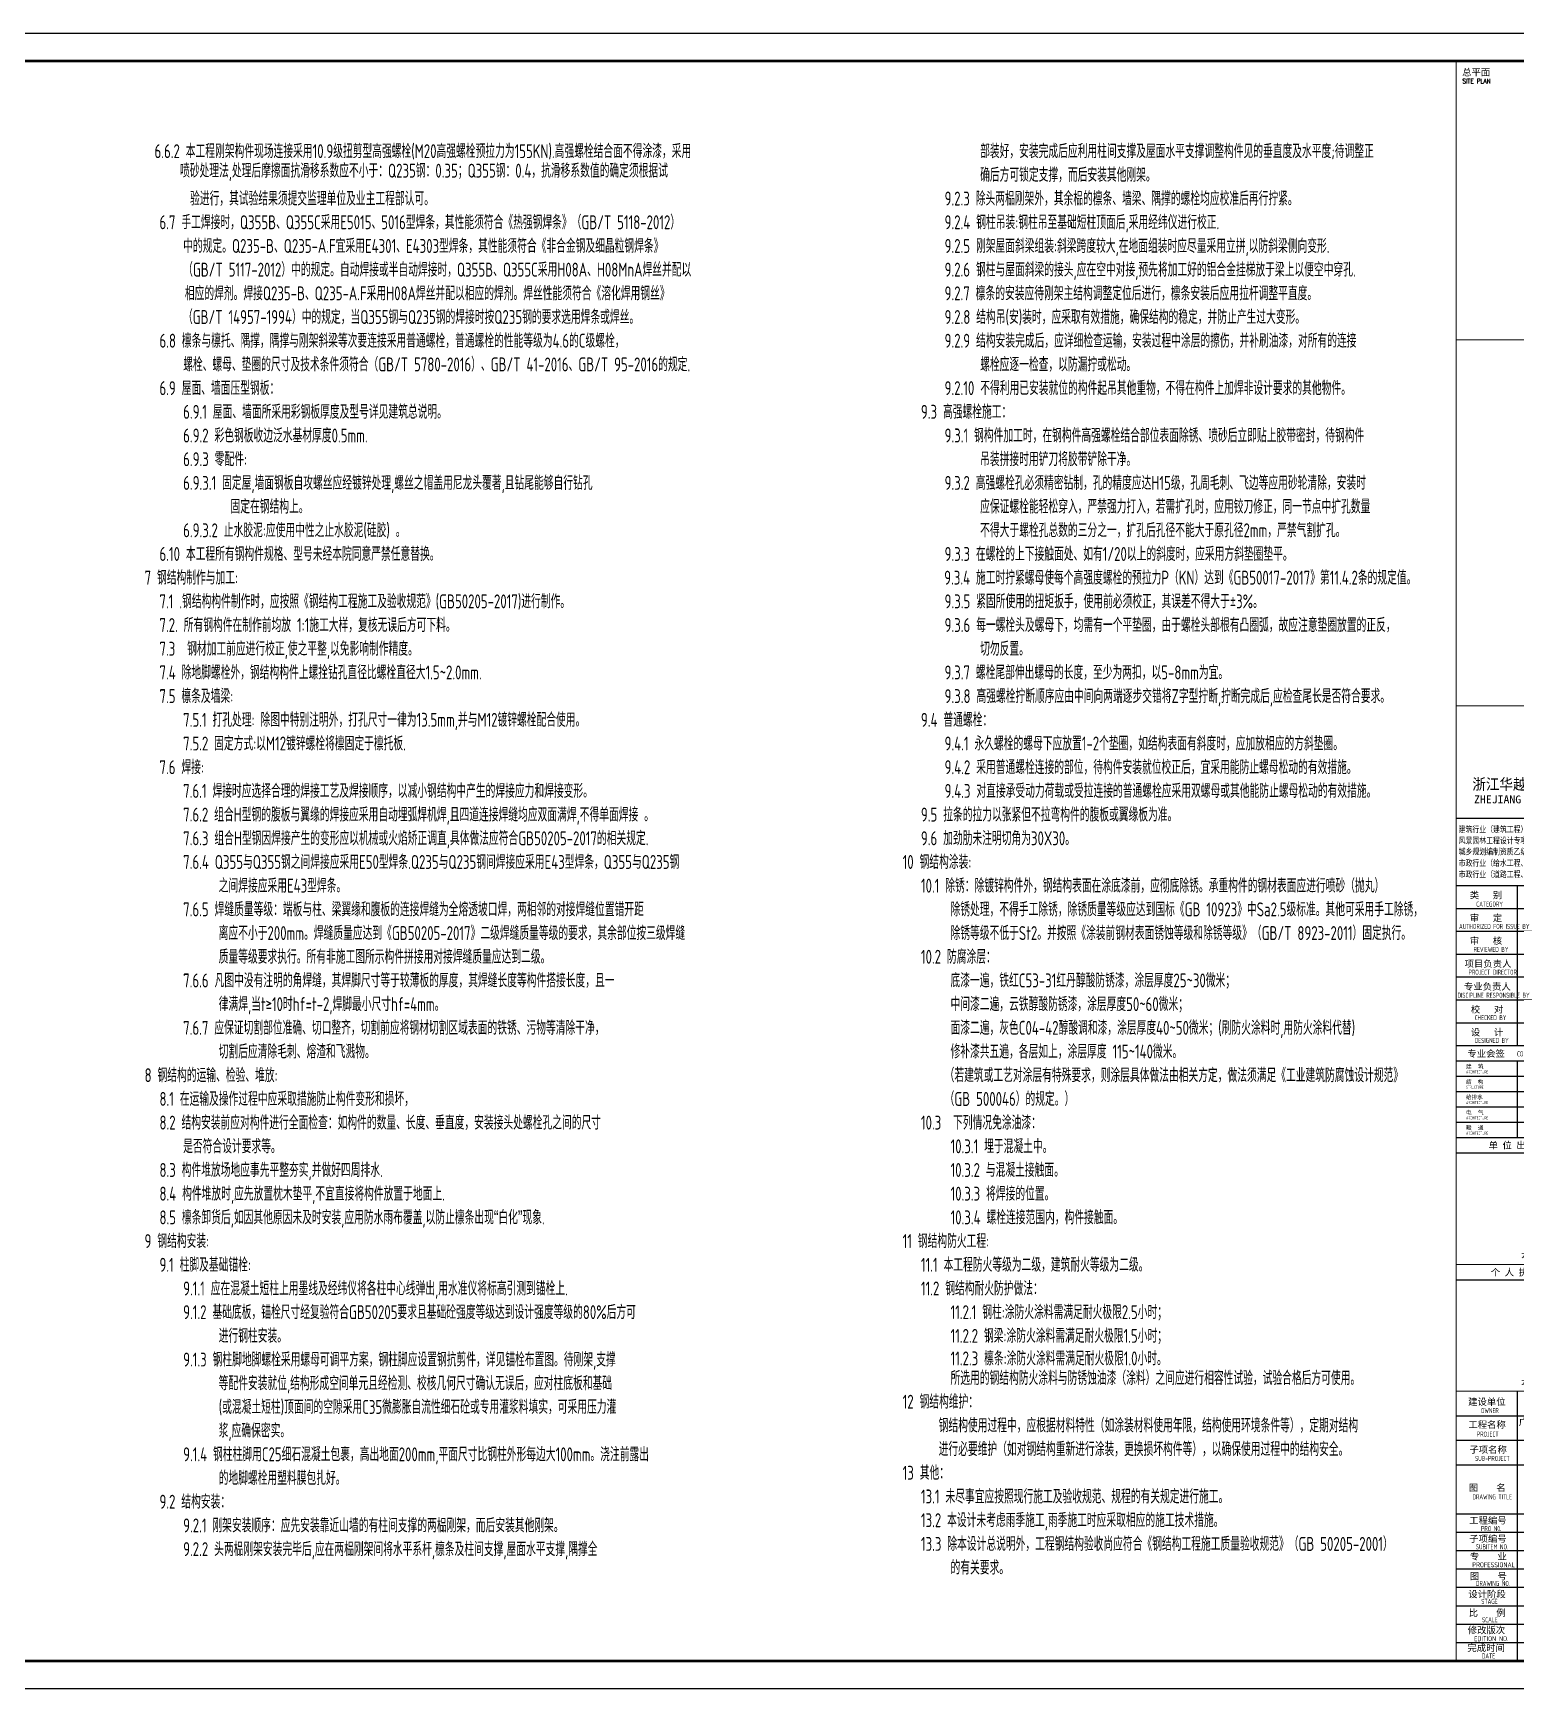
# Model space of a CAD drawing. Header units: millimetres. Extents: x 4533265 to 4958735, y 18976699 to 19555898.
# Drawn here: x 4725644 to 4778848, y 19426532 to 19485932 of the extents above; entities that cross this region are included whole.
import ezdxf
from ezdxf.enums import TextEntityAlignment as Align

# ---------------------------------------------------------------- set-up
doc = ezdxf.new("R2010")
doc.units = ezdxf.units.MM
doc.header["$LTSCALE"] = 1000
doc.header["$MEASUREMENT"] = 0
for name, color, linetype in [('3T_WOOD', 21, 'Continuous'), ('PUB_TITLE', 4, 'Continuous'), ('TK', 4, 'Continuous'), ('USER', 3, 'Continuous')]:
    doc.layers.add(name, color=color, linetype=linetype)
doc.styles.add('-宋体', font='', dxfattribs={"width": 0.8})
doc.styles.add('HT', font='simhei.ttf', dxfattribs={"width": 0.7})
doc.styles.add('ROMANS', font='romans', dxfattribs={"width": 0.65, "height": 231.275})
doc.styles.add('TSSD_REIN', font='tssdeng.shx', dxfattribs={"width": 0.7, "bigfont": 'tssdchn.shx'})
doc.styles.add('图签宋体', font='', dxfattribs={"height": 300})
doc.styles.add('图签黑体', font='simhei.ttf', dxfattribs={"height": 550})
doc.styles.get('-宋体').set_extended_font_data('SimSun')
doc.styles.get('图签宋体').set_extended_font_data('NSimSun')

# ---------------------------------------------------------------- blocks, each defined once
blk = doc.blocks.new('A$C053D6479')
at = {"layer": 'PUB_TITLE'}
h = blk.add_hatch(color=256, dxfattribs=at)
h.dxf.hatch_style = 1
edge = h.paths.add_edge_path()
edge.add_spline(control_points=[(1026, 827), (1105, 920), (1188, 1008), (1266, 1102)], knot_values=[13, 13, 13, 13, 14, 14, 14, 14], degree=3, periodic=0)
edge.add_spline(control_points=[(1266, 1102), (1258, 1111), (1249, 1119), (1239, 1116)], knot_values=[12, 12, 12, 12, 13, 13, 13, 13], degree=3, periodic=0)
edge.add_spline(control_points=[(1239, 1116), (1210, 1107), (1179, 1092), (1144, 1077)], knot_values=[11, 11, 11, 11, 12, 12, 12, 12], degree=3, periodic=0)
edge.add_spline(control_points=[(1144, 1077), (1109, 1063), (1069, 1053), (1047, 1038)], knot_values=[10, 10, 10, 10, 11, 11, 11, 11], degree=3, periodic=0)
edge.add_spline(control_points=[(1047, 1038), (1028, 1026), (1007, 992), (991, 972)], knot_values=[9, 9, 9, 9, 10, 10, 10, 10], degree=3, periodic=0)
edge.add_spline(control_points=[(991, 972), (942, 913), (899, 868), (849, 810)], knot_values=[8, 8, 8, 8, 9, 9, 9, 9], degree=3, periodic=0)
edge.add_spline(control_points=[(849, 810), (842, 801), (822, 776), (822, 775)], knot_values=[7, 7, 7, 7, 8, 8, 8, 8], degree=3, periodic=0)
edge.add_spline(control_points=[(822, 775), (823, 771), (848, 752), (859, 744)], knot_values=[6, 6, 6, 6, 7, 7, 7, 7], degree=3, periodic=0)
edge.add_spline(control_points=[(859, 744), (949, 670), (1035, 592), (1122, 521)], knot_values=[5, 5, 5, 5, 6, 6, 6, 6], degree=3, periodic=0)
edge.add_spline(control_points=[(1122, 521), (1153, 527), (1185, 530), (1217, 533)], knot_values=[4, 4, 4, 4, 5, 5, 5, 5], degree=3, periodic=0)
edge.add_spline(control_points=[(1217, 533), (1246, 535), (1293, 532), (1316, 542)], knot_values=[3, 3, 3, 3, 4, 4, 4, 4], degree=3, periodic=0)
edge.add_spline(control_points=[(1316, 542), (1327, 547), (1338, 565), (1349, 579)], knot_values=[2, 2, 2, 2, 3, 3, 3, 3], degree=3, periodic=0)
edge.add_spline(control_points=[(1349, 579), (1423, 670), (1507, 759), (1572, 848)], knot_values=[1, 1, 1, 1, 2, 2, 2, 2], degree=3, periodic=0)
edge.add_spline(control_points=[(1572, 848), (1564, 852), (1561, 861), (1551, 862)], knot_values=[0, 0, 0, 0, 1, 1, 1, 1], degree=3, periodic=0)
edge.add_spline(control_points=[(1551, 862), (1469, 769), (1393, 671), (1310, 579)], knot_values=[15, 15, 15, 15, 16, 16, 16, 16], degree=3, periodic=0)
edge.add_spline(control_points=[(1310, 579), (1216, 662), (1118, 742), (1026, 827)], knot_values=[14, 14, 14, 14, 15, 15, 15, 15], degree=3, periodic=0)
at = {"layer": 'TK'}
for points, knots in [([(1031, 1298), (1066, 1286), (1054, 1262), (1045, 1224), (1036, 1188), (1031, 1158), (1024, 1121), (1020, 1104), (1017, 1085), (1012, 1071), (1004, 1052), (976, 1026), (956, 1003), (906, 946), (866, 899), (814, 839), (806, 829), (789, 806), (787, 806), (777, 804), (728, 856), (719, 864), (651, 922), (580, 978), (514, 1036), (509, 1106), (488, 1176), (479, 1247), (570, 1343), (663, 1436), (758, 1526), (764, 1523), (768, 1518), (774, 1515), (693, 1422), (599, 1343), (520, 1249), (607, 1171), (698, 1096), (789, 1021), (874, 1109), (950, 1206), (1031, 1298)], [0, 0, 0, 0, 1, 1, 1, 2, 2, 2, 3, 3, 3, 4, 4, 4, 5, 5, 5, 6, 6, 6, 7, 7, 7, 8, 8, 8, 9, 9, 9, 10, 10, 10, 11, 11, 11, 12, 12, 12, 13, 13, 13, 14, 14, 14, 14]), ([(555, 949), (624, 891), (699, 833), (760, 773), (689, 691), (614, 604), (539, 517), (529, 505), (516, 487), (506, 482), (492, 475), (469, 472), (452, 467), (416, 456), (383, 448), (342, 438), (323, 433), (297, 422), (293, 440), (291, 452), (313, 470), (322, 480), (400, 566), (477, 652), (553, 736), (460, 815), (366, 894), (270, 970), (183, 883), (101, 791), (16, 703), (-18, 714), (9, 735), (28, 755), (103, 838), (192, 930), (266, 1005), (319, 1009), (387, 1005), (442, 1007), (456, 1008), (472, 1011), (485, 1007), (507, 1000), (534, 967), (555, 949)], [0, 0, 0, 0, 1, 1, 1, 2, 2, 2, 3, 3, 3, 4, 4, 4, 5, 5, 5, 6, 6, 6, 7, 7, 7, 8, 8, 8, 9, 9, 9, 10, 10, 10, 11, 11, 11, 12, 12, 12, 13, 13, 13, 14, 14, 14, 15, 15, 15, 15]), ([(1097, 490), (1100, 425), (1106, 361), (1107, 294), (1018, 207), (925, 121), (830, 33), (818, 21), (800, 0), (787, 0), (768, -1), (725, 49), (712, 60), (662, 103), (616, 143), (568, 186), (545, 207), (518, 224), (499, 250), (501, 259), (511, 261), (516, 267), (609, 192), (696, 111), (785, 33), (883, 118), (977, 208), (1070, 298), (992, 373), (892, 456), (803, 534), (791, 544), (768, 561), (766, 569), (761, 588), (776, 634), (780, 655), (785, 690), (788, 721), (795, 746), (897, 661), (998, 576), (1097, 490)], [0, 0, 0, 0, 1, 1, 1, 2, 2, 2, 3, 3, 3, 4, 4, 4, 5, 5, 5, 6, 6, 6, 7, 7, 7, 8, 8, 8, 9, 9, 9, 10, 10, 10, 11, 11, 11, 12, 12, 12, 13, 13, 13, 14, 14, 14, 14]), ([(1551, 862), (1561, 861), (1564, 852), (1572, 848), (1507, 759), (1423, 670), (1349, 579), (1338, 565), (1327, 547), (1316, 542), (1293, 532), (1246, 535), (1217, 533), (1185, 530), (1153, 527), (1122, 521), (1035, 592), (949, 670), (859, 744), (848, 752), (823, 771), (822, 775), (822, 776), (842, 801), (849, 810), (899, 868), (942, 913), (991, 972), (1007, 992), (1028, 1026), (1047, 1038), (1069, 1053), (1109, 1063), (1144, 1077), (1179, 1092), (1210, 1107), (1239, 1116), (1249, 1119), (1258, 1111), (1266, 1102), (1188, 1008), (1105, 920), (1026, 827), (1118, 742), (1216, 662), (1310, 579), (1393, 671), (1469, 769), (1551, 862)], [0, 0, 0, 0, 1, 1, 1, 2, 2, 2, 3, 3, 3, 4, 4, 4, 5, 5, 5, 6, 6, 6, 7, 7, 7, 8, 8, 8, 9, 9, 9, 10, 10, 10, 11, 11, 11, 12, 12, 12, 13, 13, 13, 14, 14, 14, 15, 15, 15, 16, 16, 16, 16])]:
    blk.add_open_spline(points, degree=3, knots=knots, dxfattribs=at)
blk = doc.blocks.new('GeYuanFrame_30461153', base_point=(20.09, 4.53))
at = {"layer": 'PUB_TITLE'}
for points in [[(803.09, 235.33), (803.09, 292.73)], [(827.09, 235.33), (827.09, 292.73)], [(803.09, 202.33), (803.09, 229.83)], [(827.09, 202.33), (827.09, 229.83)], [(803.09, 14.53), (803.09, 111.33)]]:
    blk.add_lwpolyline(points, dxfattribs=at)
at = {"layer": 'TK'}
for p, q in [((781.09, 316.93), (851.09, 316.93)), ((781.09, 284.53), (851.09, 284.53)), ((781.09, 276.33), (851.09, 276.33)), ((781.09, 268.13), (851.09, 268.13)), ((781.09, 259.93), (851.09, 259.93)), ((781.09, 251.73), (851.09, 251.73)), ((781.09, 243.53), (851.09, 243.53)), ((781.09, 235.33), (851.09, 235.33)), ((781.09, 235.33), (851.09, 235.33)), ((781.09, 102.53), (851.09, 102.53)), ((781.09, 93.73), (851.09, 93.73)), ((781.09, 84.93), (803.09, 84.93)), ((781.09, 84.93), (851.09, 84.93)), ((781.09, 67.37), (851.09, 67.37)), ((781.09, 67.33), (851.09, 67.33)), ((781.09, 60.77), (851.09, 60.77)), ((781.09, 54.17), (851.09, 54.17)), ((781.09, 47.57), (851.09, 47.57)), ((781.09, 40.97), (851.09, 40.97)), ((781.09, 34.37), (851.09, 34.37)), ((781.09, 27.77), (851.09, 27.77)), ((781.09, 21.17), (851.09, 21.17)), ((781.09, 14.53), (851.09, 14.53))]:
    blk.add_line(p, q, dxfattribs=at)
blk.add_lwpolyline([(20.09, 4.53), (20.09, 598.53), (861.09, 598.53), (861.09, 4.53)], close=True, dxfattribs=at)
at = {"layer": 'TK', "const_width": 1}
blk.add_lwpolyline([(45.09, 588.53), (851.09, 588.53), (851.09, 14.53), (45.09, 14.53)], close=True, dxfattribs=at)
at = {"layer": 'TK'}
for points, const_width in [([(781.09, 588.53), (781.09, 14.53)], 0.4), ([(781.09, 488.5), (851.09, 488.5)], 0.35), ([(781.09, 357.14), (851.09, 357.14)], 0.35), ([(781.09, 292.73), (851.09, 292.73)], 0.35), ([(781.09, 292.73), (851.09, 292.73)], 0.35), ([(781.09, 235.33), (851.09, 235.33)], 0.35), ([(781.09, 202.33), (851.09, 202.33)], 0.35), ([(781.09, 156.83), (851.09, 156.83)], 0.35), ([(781.09, 111.33), (851.09, 111.33)], 0.35), ([(781.09, 67.37), (851.09, 67.37)], 0.35)]:
    blk.add_lwpolyline(points, dxfattribs=dict(at, const_width=const_width))
for points in [[(781.09, 292.73), (851.09, 292.73)], [(781.09, 235.33), (851.09, 235.33)], [(781.09, 229.83), (851.09, 229.83)], [(781.09, 224.33), (851.09, 224.33)], [(781.09, 218.83), (851.09, 218.83)], [(781.09, 213.33), (851.09, 213.33)], [(781.09, 207.83), (851.09, 207.83)], [(781.09, 202.33), (851.09, 202.33)], [(781.09, 196.83), (851.09, 196.83)], [(781.09, 151.33), (851.09, 151.33)]]:
    blk.add_lwpolyline(points, dxfattribs=at)
at = {"layer": 'PUB_TITLE', "xscale": 0.01000000000021828, "yscale": 0.01000000000021828, "zscale": 0.01}
blk.add_blockref('A$C053D6479', (808.19, 336.27), dxfattribs=at)
at = {"layer": 'TK', "style": '图签宋体'}
for s, height, p in [('总平面', 2.4, (783.23, 583.28)), ('类   别', 2.4, (785.97, 288.09)), ('姓   名', 2.4, (809.2, 288.09)), ('签   名', 2.4, (832.68, 288.09)), ('审   定', 2.4, (785.97, 279.89)), ('审   核', 2.4, (785.97, 271.69)), ('项目负责人', 2.4, (784.13, 263.49)), ('专业负责人', 2.4, (783.89, 255.29)), ('校   对', 2.4, (786.38, 247.09)), ('设   计', 2.4, (786.36, 238.89)), ('专业会签', 2.4, (785.12, 231.24)), ('建  筑', 1.44, (784.61, 227.11)), ('结  构', 1.44, (784.61, 221.61)), ('给排水', 1.44, (784.61, 216.11)), ('电  气', 1.44, (784.61, 210.61)), ('暖  通', 1.44, (784.61, 205.11)), ('单 位 出 图 专 用 章 盖 章', 2.4, (792.72, 198.35)), ('本图未盖章无效', 2.4, (804.43, 158.7)), ('个 人 执 业 专 用 章 盖 章', 2.4, (793.52, 152.77)), ('本图未盖章无效', 2.4, (804.43, 113.2)), ('建设单位', 2.4, (785.39, 106.33)), ('工程名称', 2.4, (785.47, 98.12)), ('子项名称', 2.4, (785.85, 89.14)), ('图    名', 2.4, (785.63, 75.5)), ('工程编号', 2.4, (785.77, 63.77)), ('子项编号', 2.4, (785.77, 57.19)), ('专    业', 2.4, (786.01, 50.88)), ('图    号', 2.4, (786.02, 43.77)), ('设计阶段', 2.4, (785.45, 37.32)), ('比    例', 2.4, (785.59, 30.63)), ('修改版次', 2.4, (785.24, 24.41)), ('完成时间', 2.4, (785.11, 18.02))]:
    blk.add_text(s, height=height, dxfattribs=at).set_placement(p)
at = {"layer": 'TK'}
for s, height, style, width, p in [('SITE PLAN', 1.697, 'ROMANS', 0.76, (783.35, 580.49)), ('建筑行业（建筑工程）甲级           证书编号:A133002877', 2.2, '-宋体', 0.8, (782, 311.83)), ('风景园林工程设计专项甲级           证书编号:A133002877', 2.2, '-宋体', 0.8, (782, 307.81)), ('城乡规划编制资质乙级        证书编号:[浙]城规编(142069)', 2.2, '-宋体', 0.8, (782, 303.82)), ('市政行业（给水工程、排水工程）乙级 证书编号:A233029948', 2.2, '-宋体', 0.8, (782, 299.74)), ('市政行业（道路工程、桥梁工程）乙级 证书编号:A233029948', 2.2, '-宋体', 0.8, (782, 295.69)), ('CATEGORY', 1.8, 'TSSD_REIN', 0.7, (788.32, 285.17)), ('NAME', 1.8, 'TSSD_REIN', 0.7, (813.51, 285.17)), ('SIGNATURE', 1.8, 'TSSD_REIN', 0.7, (835.66, 285.17)), ('AUTHORIZED FOR ISSUE BY', 1.8, 'TSSD_REIN', 0.7, (782.12, 277.17)), ('REVIEWED BY', 1.8, 'TSSD_REIN', 0.7, (787.36, 268.91)), ('PROJECT DIRECTOR', 1.8, 'TSSD_REIN', 0.7, (785.55, 260.74)), ('DISCIPLINE RESPONSIBLE BY', 1.8, 'TSSD_REIN', 0.7, (781.57, 252.48)), ('CHECKED BY', 1.8, 'TSSD_REIN', 0.7, (787.75, 244.44)), ('DESIGNED BY', 1.8, 'TSSD_REIN', 0.7, (787.76, 236.27)), ('CONFIRMED BY', 1.8, 'TSSD_REIN', 0.7, (802.94, 231.42)), ('ARCHITECTURE', 1.08, 'TSSD_REIN', 0.7, (784.65, 225.34)), ('STRUCTURE', 1.08, 'TSSD_REIN', 0.7, (784.65, 219.84)), ('ARCHITECTURE', 1.08, 'TSSD_REIN', 0.7, (784.65, 214.34)), ('ARCHITECTURE', 1.08, 'TSSD_REIN', 0.7, (784.65, 208.84)), ('ARCHITECTURE', 1.08, 'TSSD_REIN', 0.7, (784.65, 203.34)), ('OWNER', 1.8, 'TSSD_REIN', 0.7, (789.98, 103.48)), ('PROJECT', 1.8, 'TSSD_REIN', 0.7, (788.52, 95.02)), ('SUB-PROJECT', 1.8, 'TSSD_REIN', 0.7, (787.86, 86.3)), ('DRAWING TITLE', 1.8, 'TSSD_REIN', 0.7, (786.97, 72.53)), ('PRO N0.', 1.8, 'TSSD_REIN', 0.7, (790.01, 61.15)), ('SUBITEM NO.', 1.8, 'TSSD_REIN', 0.7, (788.15, 54.58)), ('PROFESSIONAL', 1.8, 'TSSD_REIN', 0.8, (786.88, 48.15)), ('DRAWING NO.', 1.8, 'TSSD_REIN', 0.7, (788.19, 41.45)), ('STAGE', 1.8, 'TSSD_REIN', 0.7, (790.09, 35.03)), ('SCALE', 1.8, 'TSSD_REIN', 0.7, (790.38, 28.42)), ('EDITION NO.', 1.8, 'TSSD_REIN', 0.8, (787.53, 21.64)), ('DATE', 1.8, 'TSSD_REIN', 0.7, (790.33, 15.45))]:
    blk.add_text(s, height=height, dxfattribs=dict(at, style=style, width=width)).set_placement(p)
for s, height, style, width, p in [('浙江华越设计股份有限公司', 3.96, 'HT', 0.9, (816.07, 329.16)), ('ZHEJIANG HOY DESIGN CO.,LTD', 2.8, '图签黑体', 1.11, (816.06, 323.29))]:
    blk.add_text(s, height=height, dxfattribs=dict(at, style=style, width=width)).set_placement(p, align=Align.MIDDLE)
at = {"layer": 'TK', "char_height": 2.4, "attachment_point": 5, "style": '图签宋体'}
for s, insert, width in [('张矗', (815.09, 280.4), 24), ('顾晓东', (815.09, 272.23), 24), ('钟高华', (815.09, 264.03), 24), ('顾晓东', (815.09, 255.76), 24), ('李福', (815.09, 247.63), 24), ('韩炎刚', (815.09, 239.43), 24), ('广德华盛汽车零部件有限公司', (827.09, 106.93), 48), ('广德华盛汽车零部件有限公司新建厂区', (827.09, 98.13), 48), ('2#车间、配电房', (827.09, 89.33), 48), ('钢结构设计总说明', (827.09, 76.13), 48), ('2019-HYLF-1278', (827.09, 64.07), 48), ('2019-HYLF-1278S-a-003', (827.09, 57.47), 48), ('结构', (827.09, 50.87), 48), ('结施-01', (827.09, 44.27), 48), ('施工图设计', (827.09, 37.67), 48), ('1:100', (827.09, 31.07), 48), ('1.0', (827.09, 24.47), 48), ('2020.04.22', (827.09, 17.88), 48)]:
    blk.add_mtext(s, dxfattribs=dict(at, insert=insert, width=width))

msp = doc.modelspace()

# ---------------------------------------------------------------- block references
at = {"layer": '3T_WOOD', "xscale": 100, "yscale": 100, "zscale": 100}
msp.add_blockref('GeYuanFrame_30461153', (4700604.3, 19426532), dxfattribs=at)

# ---------------------------------------------------------------- texts
at = {"style": 'TSSD_REIN', "width": 0.7}
for s, p in [('    6.6.2 本工程刚架构件现场连接采用10.9级扭剪型高强螺栓(M20高强螺栓预拉力为155KN).高强螺栓结合面不得涂漆，采用', (4729151.4, 19481446.5)), ('          部装好，安装完成后应利用柱间支撑及屋面水平支撑调整构件见的垂直度及水平度;待调整正', (4757499.7, 19481446.5)), ('          确后方可锁定支撑，而后安装其他刚架。', (4757499.7, 19480596.5)), ('          验进行，其试验结果须提交监理单位及业主工程部认可。', (4729151.4, 19479746.5)), ('    9.2.3 除头两榀刚架外，其余榀的檩条、墙梁、隅撑的螺栓均应校准后再行拧紧。', (4757499.7, 19479746.5)), ('6.7 手工焊接时，Q355B、Q355C采用E5015、5016型焊条，其性能须符合《热强钢焊条》（GB/T 5118-2012）', (4730178.4, 19478896.5)), ('    9.2.4 钢柱吊装:钢柱吊至基础短柱顶面后,采用经纬仪进行校正.', (4757499.7, 19478896.5)), ('    中的规定。Q235-B、Q235-A.F宜采用E4301、E4303型焊条，其性能须符合《非合金钢及细晶粒钢焊条》', (4730178.4, 19478046.5)), ('    9.2.5 刚架屋面斜梁组装:斜梁跨度较大,在地面组装时应尽量采用立拼,以防斜梁侧向变形.', (4757499.7, 19478046.5)), ('    （GB/T 5117-2012）中的规定。自动焊接或半自动焊接时，Q355B、Q355C采用H08A、H08MnA焊丝并配以', (4730178.4, 19477196.5)), ('    9.2.6 钢柱与屋面斜梁的接头,应在空中对接,预先将加工好的铝合金挂梯放于梁上以便空中穿孔.', (4757499.7, 19477196.5)), ('    相应的焊剂。焊接Q235-B、Q235-A.F采用H08A焊丝并配以相应的焊剂。焊丝性能须符合《溶化焊用钢丝》', (4730238.4, 19476346.5)), ('    9.2.7 檩条的安装应待刚架主结构调整定位后进行，檩条安装后应用拉杆调整平直度。', (4757499.7, 19476346.5)), ('   （GB/T 14957-1994）中的规定，当Q355钢与Q235钢的焊接时按Q235钢的要求选用焊条或焊丝。', (4730383.9, 19475496.5)), ('    9.2.8 结构吊(安)装时，应采取有效措施，确保结构的稳定，并防止产生过大变形。', (4757499.7, 19475496.5)), ('6.8 檩条与檩托、隅撑，隅撑与刚架斜梁等次要连接采用普通螺栓，普通螺栓的性能等级为4.6的C级螺栓，', (4730178.4, 19474646.5)), ('    9.2.9 结构安装完成后，应详细检查运输，安装过程中涂层的擦伤，并补刷油漆，对所有的连接', (4757499.7, 19474646.5)), ('    螺栓、螺母、垫圈的尺寸及技术条件须符合（GB/T 5780-2016）、GB/T 41-2016、GB/T 95-2016的规定.', (4730178.4, 19473796.5)), ('          螺栓应逐一检查，以防漏拧或松动。', (4757499.7, 19473796.5)), ('6.9 屋面、墙面压型钢板：', (4730178.4, 19472946.5)), ('    9.2.10 不得利用已安装就位的构件起吊其他重物，不得在构件上加焊非设计要求的其他物件。', (4757499.7, 19472946.5)), ('9.3 高强螺栓施工：', (4757499.7, 19472096.5)), ('    9.3.1 钢构件加工时，在钢构件高强螺栓结合部位表面除锈、喷砂后立即贴上胶带密封，待钢构件', (4757499.7, 19471246.5)), ('    6.9.3 零配件:', (4730178.4, 19470396.5)), ('          吊装拼接时用铲刀将胶带铲除干净。', (4757499.7, 19470396.5)), ('    6.9.3.1 固定屋,墙面钢板自攻螺丝应经镀锌处理,螺丝之帽盖用尼龙头覆著,且钻尾能够自行钻孔', (4730178.4, 19469546.5)), ('    9.3.2 高强螺栓孔必须精密钻制，孔的精度应达H15级，孔周毛刺、飞边等应用砂轮清除，安装时', (4757499.7, 19469546.5)), ('            固定在钢结构上。', (4730178.4, 19468696.5)), ('          应保证螺栓能轻松穿入，严禁强力打入，若需扩孔时，应用铰刀修正，同一节点中扩孔数量', (4757499.7, 19468696.5)), ('    6.9.3.2 止水胶泥:应使用中性之止水胶泥(硅胶) 。', (4730178.4, 19467846.5)), ('          不得大于螺栓孔总数的三分之一，扩孔后孔径不能大于原孔径2mm，严禁气割扩孔。', (4757499.7, 19467846.5)), ('6.10 本工程所有钢构件规格、型号未经本院同意严禁任意替换。', (4730178.4, 19466996.5)), ('    9.3.3 在螺栓的上下接触面处、如有1/20以上的斜度时，应采用方斜垫圈垫平。', (4757499.7, 19466996.5)), ('   9.3.4 施工时拧紧螺母使每个高强度螺栓的预拉力P（KN）达到《GB50017-2017》第11.4.2条的规定值。', (4757698.1, 19466146.5)), ('7.1 .钢结构构件制作时，应按照《钢结构工程施工及验收规范》(GB50205-2017)进行制作。', (4730178.4, 19465296.5)), ('    9.3.5 紧固所使用的扭矩扳手，使用前必须校正，其误差不得大于%%P3%%%。', (4757499.7, 19465296.5)), ('7.2. 所有钢构件在制作前均放 1:1施工大样，复核无误后方可下料。', (4730178.4, 19464446.5)), ('    9.3.6 每一螺栓头及螺母下，均需有一个平垫圈，由于螺栓头部根有凸圈弧，故应注意垫圈放置的正反，', (4757499.7, 19464446.5)), ('7.3  钢材加工前应进行校正,使之平整,以免影响制作精度。', (4730178.4, 19463596.5)), ('          切勿反置。', (4757499.7, 19463596.5)), ('7.4 除地脚螺栓外，钢结构构件上螺拴钻孔直径比螺栓直径大1.5~2.0mm.', (4730178.4, 19462746.5)), ('    9.3.7 螺栓尾部伸出螺母的长度，至少为两扣，以5-8mm为宜。', (4757499.7, 19462746.5)), ('7.5 檩条及墙梁:', (4730178.4, 19461896.5)), ('    9.3.8 高强螺栓拧断顺序应由中间向两端逐步交错将Z字型拧断,拧断完成后,应检查尾长是否符合要求。', (4757499.7, 19461896.5)), ('    7.5.1 打孔处理: 除图中特别注明外，打孔尺寸一律为13.5mm,并与M12镀锌螺栓配合使用。', (4730178.4, 19461046.5)), ('9.4 普通螺栓：', (4757499.7, 19461046.5)), ('    7.5.2 固定方式:以M12镀锌螺栓将檩固定于檩托板.', (4730178.4, 19460196.5)), ('    9.4.1 永久螺栓的螺母下应放置1-2个垫圈，如结构表面有斜度时，应加放相应的方斜垫圈。', (4757499.7, 19460196.5)), ('7.6 焊接:', (4730178.4, 19459346.5)), ('    9.4.2 采用普通螺栓连接的部位，待构件安装就位校正后，宜采用能防止螺母松动的有效措施。', (4757499.7, 19459346.5)), ('    7.6.1 焊接时应选择合理的焊接工艺及焊接顺序，以减小钢结构中产生的焊接应力和焊接变形。', (4730178.4, 19458496.5)), ('    9.4.3 对直接承受动力荷载或受拉连接的普通螺栓应采用双螺母或其他能防止螺母松动的有效措施。', (4757499.7, 19458496.5)), ('    7.6.2 组合H型钢的腹板与翼缘的焊接应采用自动埋弧焊机焊,且四道连接焊缝均应双面满焊,不得单面焊接 。', (4730178.4, 19457646.5)), ('9.5 拉条的拉力以张紧但不拉弯构件的腹板或翼缘板为准。', (4757499.7, 19457646.5)), ('    7.6.3 组合H型钢因焊接产生的变形应以机械或火焰矫正调直,具体做法应符合GB50205-2017的相关规定.', (4730178.4, 19456796.5)), ('9.6 加劲肋未注明切角为30X30。', (4757499.7, 19456796.5)), ('    7.6.4 Q355与Q355钢之间焊接应采用E50型焊条.Q235与Q235钢间焊接应采用E43型焊条，Q355与Q235钢', (4730178.4, 19455946.5)), ('          之间焊接应采用E43型焊条。', (4730178.4, 19455096.5)), ('10.1 除锈：除镀锌构件外，钢结构表面在涂底漆前，应彻底除锈。承重构件的钢材表面应进行喷砂（抛丸）', (4757499.7, 19455096.5)), ('    7.6.5 焊缝质量等级：端板与柱、梁翼缘和腹板的连接焊缝为全熔透坡口焊，两相邻的对接焊缝位置错开距', (4730178.4, 19454246.5)), ('     除锈处理，不得手工除锈，除锈质量等级应达到国标《GB 10923》中Sa2.5级标准。其他可采用手工除锈，', (4757499.7, 19454246.5)), ('          离应不小于200mm。焊缝质量应达到《GB50205-2017》二级焊缝质量等级的要求，其余部位按三级焊缝', (4730178.4, 19453396.5)), ('     除锈等级不低于St2。并按照《涂装前钢材表面锈蚀等级和除锈等级》（GB/T 8923-2011）固定执行。', (4757499.7, 19453396.5)), ('          质量等级要求执行。所有非施工图所示构件拼接用对接焊缝质量应达到二级。', (4730178.4, 19452546.5)), ('10.2 防腐涂层：', (4757499.7, 19452546.5)), ('    7.6.6 凡图中没有注明的角焊缝，其焊脚尺寸等于较薄板的厚度，其焊缝长度等构件搭接长度，且一', (4730178.4, 19451696.5)), ('     底漆一遍，铁红C53-31红丹醇酸防锈漆，涂层厚度25~30微米；', (4757499.7, 19451696.5)), ('          律满焊,当t\x9310时hf=t-2,焊脚最小尺寸hf=4mm。', (4730178.4, 19450846.5)), ('     中间漆二遍，云铁醇酸防锈漆，涂层厚度50~60微米；', (4757499.7, 19450846.5)), ('    7.6.7 应保证切割部位准确、切口整齐，切割前应将钢材切割区域表面的铁锈、污物等清除干净，', (4730178.4, 19449996.5)), ('     面漆二遍，灰色C04-42醇酸调和漆，涂层厚度40~50微米；(刷防火涂料时,用防火涂料代替)', (4757499.7, 19449996.5)), ('          切割后应清除毛刺、熔渣和飞溅物。', (4730178.4, 19449146.5)), ('     修补漆共五遍，各层如上，涂层厚度 115~140微米。', (4757499.7, 19449146.5)), ('    （若建筑或工艺对涂层有特殊要求，则涂层具体做法由相关方定，做法须满足《工业建筑防腐蚀设计规范》', (4757499.7, 19448296.5)), ('8.1 在运输及操作过程中应采取措施防止构件变形和损坏，', (4730178.4, 19447446.5)), ('    （GB 500046）的规定。）', (4757499.7, 19447446.5)), ('8.2 结构安装前应对构件进行全面检查：如构件的数量、长度、垂直度，安装接头处螺栓孔之间的尺寸', (4730178.4, 19446596.5)), ('10.3  下列情况免涂油漆：', (4757499.7, 19446596.5)), ('    是否符合设计要求等。', (4730178.4, 19445746.5)), ('     10.3.1 埋于混凝土中。', (4757499.7, 19445746.5)), ('8.3 构件堆放场地应事先平整夯实,并做好四周排水.', (4730178.4, 19444896.5)), ('     10.3.2 与混凝土接触面。', (4757499.7, 19444896.5)), ('8.4 构件堆放时,应先放置枕木垫平,不宜直接将构件放置于地面上.', (4730178.4, 19444046.5)), ('     10.3.3 将焊接的位置。', (4757499.7, 19444046.5)), ('8.5 檩条卸货后,如因其他原因未及时安装,应用防水雨布覆盖,以防止檩条出现“白化”现象.', (4730178.4, 19443196.5)), ('     10.3.4 螺栓连接范围内，构件接触面。', (4757499.7, 19443196.5)), ('9.1 柱脚及基础锚栓:', (4730178.4, 19441496.5)), ('    9.1.1 应在混凝土短柱上用墨线及经纬仪将各柱中心线弹出,用水准仪将标高引测到锚栓上.', (4730178.4, 19440646.5)), ('11.2 钢结构耐火防护做法：', (4757499.7, 19440646.5)), ('    9.1.2 基础底板，锚栓尺寸经复验符合GB50205要求且基础砼强度等级达到设计强度等级的80%%%后方可', (4730178.4, 19439796.5)), ('          进行钢柱安装。', (4730178.4, 19438946.5)), ('          等配件安装就位,结构形成空间单元且经检测、校核几何尺寸确认无误后，应对柱底板和基础', (4730178.4, 19437246.5)), ('     所选用的钢结构防火涂料与防锈蚀油漆（涂料）之间应进行相容性试验，试验合格后方可使用。', (4757499.7, 19437433.3)), ('          (或混凝土短柱)顶面间的空隙采用C35微膨胀自流性细石砼或专用灌浆料填实，可采用压力灌', (4730178.4, 19436396.5)), ('   钢结构使用过程中，应根据材料特性（如涂装材料使用年限，结构使用环境条件等），定期对结构', (4757499.7, 19435733.3)), ('          浆,应确保密实。', (4730178.4, 19435546.5)), ('    9.1.4 钢柱柱脚用C25细石混凝土包裹，高出地面200mm,平面尺寸比钢柱外形每边大100mm。浇注前露出', (4730178.4, 19434696.5)), ('   进行必要维护（如对钢结构重新进行涂装，更换损坏构件等），以确保使用过程中的结构安全。', (4757499.7, 19434883.3)), ('          的地脚螺栓用塑料膜包扎好。', (4730178.4, 19433846.5)), ('9.2 结构安装：', (4730178.4, 19432996.5)), ('13.1 未尽事宜应按照现行施工及验收规范、规程的有关规定进行施工。', (4757499.7, 19433183.3)), ('13.2 本设计未考虑雨季施工,雨季施工时应采取相应的施工技术措施。', (4757499.7, 19432333.3)), ('    9.2.1 刚架安装顺序：应先安装靠近山墙的有柱间支撑的两榀刚架，而后安装其他刚架。', (4730178.4, 19432146.5)), ('    9.2.2 头两榀刚架安装完毕后,应在两榀刚架间将水平系杆,檩条及柱间支撑,屋面水平支撑,隅撑全', (4730178.4, 19431296.5)), ('13.3 除本设计总说明外，工程钢结构验收尚应符合《钢结构工程施工质量验收规范》（GB 50205-2001）', (4757499.7, 19431483.3)), ('     的有关要求。', (4757499.7, 19430633.3))]:
    msp.add_text(s, height=500, dxfattribs=at).set_placement(p)
msp.add_text('喷砂处理法,处理后摩擦面抗滑移系数应不小于：Q235钢：0.35；Q355钢：0.4，抗滑移系数值的确定须根据试', height=500, dxfattribs=at).set_placement((4730915.2, 19480596.5), align=Align.BOTTOM_LEFT)
at = {"color": 145, "style": 'TSSD_REIN', "width": 0.7}
for s, p in [('7 钢结构制作与加工:', (4729643.7, 19466146.5)), ('10 钢结构涂装:', (4756843, 19455946.5)), ('8 钢结构的运输、检验、堆放:', (4729643.7, 19448296.5)), ('9 钢结构安装:', (4729643.7, 19442346.5)), ('11 钢结构防火工程:', (4756843, 19442346.5)), ('12 钢结构维护：', (4756843, 19436583.3)), ('13 其他：', (4756843, 19434033.3))]:
    msp.add_text(s, height=500, dxfattribs=at).set_placement(p)
at = {"layer": 'USER', "style": 'TSSD_REIN', "width": 0.7}
for s, p in [('    6.9.1 屋面、墙面所采用彩钢板厚度及型号详见建筑总说明。', (4730178.4, 19472096.5)), ('    6.9.2 彩色钢板收边泛水基材厚度0.5mm.', (4730178.4, 19471246.5)), ('11.1 本工程防火等级为二级，建筑耐火等级为二级。', (4757499.7, 19441496.5)), ('     11.2.1 钢柱:涂防火涂料需满足耐火极限2.5小时；', (4757499.7, 19439796.5)), ('     11.2.2 钢梁:涂防火涂料需满足耐火极限1.5小时；', (4757499.7, 19438946.5)), ('    9.1.3 钢柱脚地脚螺栓采用螺母可调平方案，钢柱脚应设置钢抗剪件，详见锚栓布置图。待刚架,支撑', (4730178.4, 19438096.5)), ('     11.2.3 檩条:涂防火涂料需满足耐火极限1.0小时。', (4757499.7, 19438137.3))]:
    msp.add_text(s, height=500, dxfattribs=at).set_placement(p)

doc.saveas('drawing.dxf')
